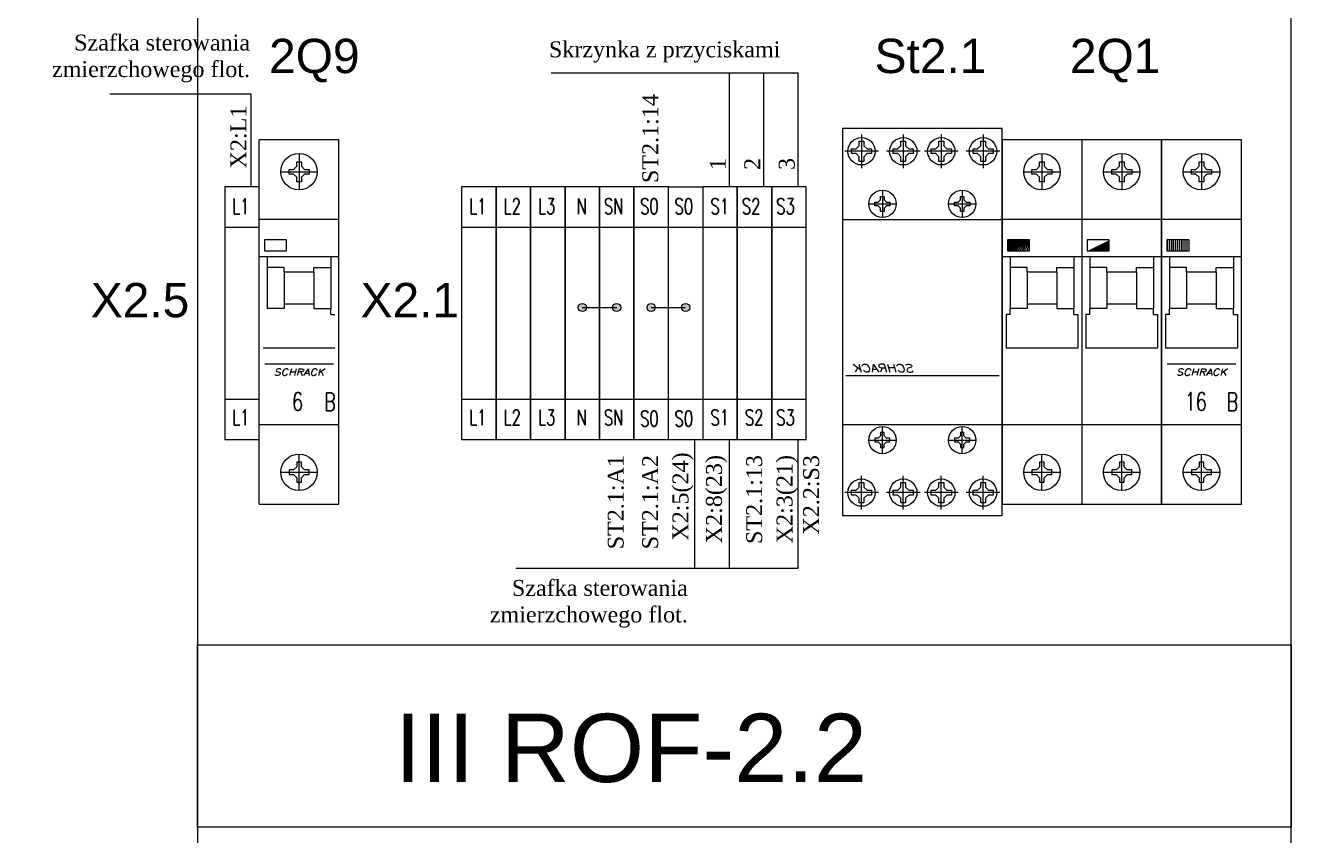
# Model space of a CAD drawing. Header units: millimetres. Extents: x 5687 to 64392, y -1898 to 18483.
# Drawn here: x 57565 to 61545, y 10643 to 13147 of the extents above; entities that cross this region are included whole.
import ezdxf
from ezdxf.enums import TextEntityAlignment as Align

# ---------------------------------------------------------------- set-up
doc = ezdxf.new("R2010")
doc.units = ezdxf.units.MM
doc.header["$LTSCALE"] = 0.3
doc.layers.get('0').update_dxf_attribs({"linetype": 'CONTINUOUS'})
doc.styles.add('Annotative', font='ARIAL.TTF')
doc.styles.add('logo', font='romand.shx', dxfattribs={"oblique": 15, "height": 1.5})
doc.styles.add('OPIS', font='simplex.shx', dxfattribs={"width": 0.7, "height": 4})
doc.styles.get("Standard").update_dxf_attribs({"font": 'romans.shx', "width": 0.7})

msp = doc.modelspace()

# ---------------------------------------------------------------- hatches: boundary and pattern name
at = {"lineweight": 9}
h = msp.add_hatch(dxfattribs=at)
h.set_pattern_fill('ANSI31', color=256, scale=3.522750000000001, angle=45, style=0)
h.set_pattern_definition([(90, (983225871.0762666, 998003251.1283987), (-11.18473125, 2.346622895998962e-15), [])])
h.paths.add_polyline_path([(58302.8217267998, 12484.68053272731), (58302.8217267998, 12451.3445563045), (58370.99555769525, 12451.3445563045), (58370.99555769525, 12484.68053272731)])
h = msp.add_hatch(dxfattribs=at)
h.set_pattern_fill('ANSI31', color=256, scale=3.522750000000001, angle=45, style=0)
h.set_pattern_definition([(90, (983226688.2271528, 998003251.1283987), (-11.18473125, 2.346622895998962e-15), [])])
h.paths.add_polyline_path([(60599.52761303712, 12484.68053272731), (60599.52761303712, 12451.3445563045), (60667.70144393304, 12451.3445563045), (60667.70144393304, 12484.68053272731)])
h = msp.add_hatch(dxfattribs=at)
h.set_pattern_fill('ANSI31', color=256, scale=3.522750000000001, angle=45, style=0)
h.set_pattern_definition([(90, (983226441.6346527, 998003251.1283987), (-11.18473125, 2.346622895998962e-15), [])])
h.paths.add_polyline_path([(60846.12011303738, 12484.68053272731), (60846.12011303738, 12451.3445563045), (60914.29394393283, 12451.3445563045), (60914.29394393283, 12484.68053272731)])
h = msp.add_hatch(dxfattribs=at)
h.set_pattern_fill('ANSI31', color=256, scale=3.522750000000001, angle=45, style=0)
h.set_pattern_definition([(90, (983226195.0421528, 998003251.1283987), (-11.18473125, 2.346622895998962e-15), [])])
h.paths.add_polyline_path([(61092.71261303764, 12484.68053272731), (61092.71261303764, 12451.3445563045), (61160.88644393286, 12451.3445563045), (61160.88644393286, 12484.68053272731)])
h = msp.add_hatch(color=256, dxfattribs=at)
h.dxf.hatch_style = 1
h.paths.add_polyline_path([(59272.56271916078, 12275.72594783415, 1), (59297.82242023185, 12275.72594783415, 1)])
h.paths.add_polyline_path([(59379.09067916041, 12275.72594783415, 1), (59404.35038023171, 12275.72594783415, 1)])
h = msp.add_hatch(color=256, dxfattribs=at)
h.dxf.hatch_style = 1
h.paths.add_polyline_path([(59485.61863916073, 12275.72594783415, 1), (59510.87834023134, 12275.72594783415, 1)])
h.paths.add_polyline_path([(59592.14659916059, 12275.72594783415, 1), (59617.40630023167, 12275.72594783415, 1)])

# ---------------------------------------------------------------- linework, layer by layer
for p, q in [((59189.31529710241, 13001.83061213561), (59952.87375885629, 13001.83061213561)), ((59739.81783885611, 12648.5609938575), (59739.81783885611, 13001.83061213561)), ((59846.34579885643, 12648.5609938575), (59846.34579885643, 13001.83061213561)), ((59952.87375885629, 12648.5609938575), (59952.87375885629, 13001.83061213561)), ((58261.53384754443, 12935.71770548393), (57824.25844968957, 12935.71770548393)), ((58261.53384754443, 12648.5609938575), (58261.53384754443, 12935.71770548393)), ((58286.23292364282, 11667.12667410859), (58286.23292364282, 12794.4066741086)), ((58532.82542364308, 12794.4066741086), (58286.23292364282, 12794.4066741086)), ((58532.82542364308, 11667.12667410859), (58532.82542364308, 12794.4066741086)), ((60141.29904848928, 12775.79011900702), (60141.29904848928, 12789.83504836302)), ((60141.29904848928, 12789.83504836302), (60148.5559132873, 12789.83504836302)), ((60148.5559132873, 12810.93215519681), (60148.5559132873, 12706.73754186518)), ((60148.5559132873, 12789.83504836302), (60155.8127782958, 12789.83504836302)), ((60155.8127782958, 12789.83504836302), (60155.8127782958, 12775.79011879706)), ((60270.28734167534, 12775.79011900702), (60270.28734167534, 12789.83504836302)), ((60270.28734167534, 12789.83504836302), (60277.54420647383, 12789.83504836302)), ((60277.54420647383, 12810.93215519681), (60277.54420647383, 12706.73754186518)), ((60277.54420647383, 12789.83504836302), (60284.80107148187, 12789.83504836302)), ((60284.80107148187, 12789.83504836302), (60284.80107148187, 12775.79011879706)), ((60387.89154848907, 12775.79011900702), (60387.89154848907, 12789.83504836302)), ((60387.89154848907, 12789.83504836302), (60395.14841328756, 12789.83504836302)), ((60395.14841328756, 12810.93215519681), (60395.14841328756, 12706.73754186518)), ((60395.14841328756, 12789.83504836302), (60402.4052782956, 12789.83504836302)), ((60402.4052782956, 12789.83504836302), (60402.4052782956, 12775.79011879706)), ((60516.87984167514, 12775.79011900702), (60516.87984167514, 12789.83504836302)), ((60516.87984167514, 12789.83504836302), (60524.13670647363, 12789.83504836302)), ((60524.13670647363, 12810.93215519681), (60524.13670647363, 12706.73754186518)), ((60524.13670647363, 12789.83504836302), (60531.39357148213, 12789.83504836302)), ((60531.39357148213, 12789.83504836302), (60531.39357148213, 12775.79011879706)), ((60829.5313098804, 12794.4066741086), (60582.93880988061, 12794.4066741086)), ((60582.93880988061, 12794.4066741086), (60582.93880988061, 11667.12667410859)), ((60829.5313098804, 12794.4066741086), (60829.5313098804, 11667.12667410859)), ((61076.12380988066, 12794.4066741086), (60829.5313098804, 12794.4066741086)), ((61076.12380988066, 12794.4066741086), (61076.12380988066, 11667.12667410859)), ((61076.12380988066, 11667.12667410859), (61076.12380988066, 12794.4066741086)), ((61322.71630988046, 12794.4066741086), (61076.12380988066, 12794.4066741086)), ((61322.71630988046, 11667.12667410859), (61322.71630988046, 12794.4066741086)), ((58409.52917364272, 12752.13367410861), (58409.52917364272, 12639.40567410861)), ((60200.65321995327, 12758.83484853099), (60096.45860662157, 12758.83484853099)), ((60117.55571345528, 12766.09171353938), (60131.60064302137, 12766.09171353938)), ((60117.55571345528, 12758.83484853099), (60117.55571345528, 12766.09171353938)), ((60117.55571345528, 12751.5779835226), (60117.55571345528, 12758.83484853099)), ((60131.60064302137, 12751.5779835226), (60117.55571345528, 12751.5779835226)), ((60141.29904848928, 12775.79011900702), (60131.60064302137, 12766.09171353938)), ((60141.29904848928, 12741.87957805497), (60131.60064302137, 12751.5779835226)), ((60141.29904848928, 12727.83464848899), (60141.29904848928, 12741.87957805497)), ((60155.81277808602, 12775.79011900702), (60165.51118355323, 12766.09171353938)), ((60155.81277808602, 12741.87957805497), (60165.51118355323, 12751.5779835226)), ((60155.8127782958, 12741.87957826495), (60155.8127782958, 12727.83464848899)), ((60165.51118355323, 12766.09171353938), (60179.55611332934, 12766.09171353938)), ((60179.55611332934, 12751.5779835226), (60165.51118355323, 12751.5779835226)), ((60179.55611332934, 12766.09171353938), (60179.55611332934, 12758.83484853099)), ((60179.55611332934, 12758.83484853099), (60179.55611332934, 12751.5779835226)), ((60329.64151313933, 12758.83484853099), (60225.4468998081, 12758.83484853099)), ((60246.54400664181, 12766.09171353938), (60260.58893620744, 12766.09171353938)), ((60246.54400664181, 12758.83484853099), (60246.54400664181, 12766.09171353938)), ((60246.54400664181, 12751.5779835226), (60246.54400664181, 12758.83484853099)), ((60260.58893620744, 12751.5779835226), (60246.54400664181, 12751.5779835226)), ((60270.28734167534, 12775.79011900702), (60260.58893620744, 12766.09171353938)), ((60270.28734167534, 12741.87957805497), (60260.58893620744, 12751.5779835226)), ((60270.28734167534, 12727.83464848899), (60270.28734167534, 12741.87957805497)), ((60284.80107127209, 12775.79011900702), (60294.49947673976, 12766.09171353938)), ((60284.80107127209, 12741.87957805497), (60294.49947673976, 12751.5779835226)), ((60284.80107148187, 12741.87957826495), (60284.80107148187, 12727.83464848899)), ((60294.49947673976, 12766.09171353938), (60308.54440651587, 12766.09171353938)), ((60308.54440651587, 12751.5779835226), (60294.49947673976, 12751.5779835226)), ((60308.54440651587, 12766.09171353938), (60308.54440651587, 12758.83484853099)), ((60308.54440651587, 12758.83484853099), (60308.54440651587, 12751.5779835226)), ((60447.24571995306, 12758.83484853099), (60343.0511066216, 12758.83484853099)), ((60364.14821345554, 12766.09171353938), (60378.19314302117, 12766.09171353938)), ((60364.14821345554, 12758.83484853099), (60364.14821345554, 12766.09171353938)), ((60364.14821345554, 12751.5779835226), (60364.14821345554, 12758.83484853099)), ((60378.19314302117, 12751.5779835226), (60364.14821345554, 12751.5779835226)), ((60387.89154848907, 12775.79011900702), (60378.19314302117, 12766.09171353938)), ((60387.89154848907, 12741.87957805497), (60378.19314302117, 12751.5779835226)), ((60387.89154848907, 12727.83464848899), (60387.89154848907, 12741.87957805497)), ((60402.40527808582, 12775.79011900702), (60412.10368355349, 12766.09171353938)), ((60402.40527808582, 12741.87957805497), (60412.10368355349, 12751.5779835226)), ((60402.4052782956, 12741.87957826495), (60402.4052782956, 12727.83464848899)), ((60412.10368355349, 12766.09171353938), (60426.1486133296, 12766.09171353938)), ((60426.1486133296, 12751.5779835226), (60412.10368355349, 12751.5779835226)), ((60426.1486133296, 12766.09171353938), (60426.1486133296, 12758.83484853099)), ((60426.1486133296, 12758.83484853099), (60426.1486133296, 12751.5779835226)), ((60576.23401313959, 12758.83484853099), (60472.03939980789, 12758.83484853099)), ((60493.1365066416, 12766.09171353938), (60507.1814362077, 12766.09171353938)), ((60493.1365066416, 12758.83484853099), (60493.1365066416, 12766.09171353938)), ((60493.1365066416, 12751.5779835226), (60493.1365066416, 12758.83484853099)), ((60507.1814362077, 12751.5779835226), (60493.1365066416, 12751.5779835226)), ((60516.87984167514, 12775.79011900702), (60507.1814362077, 12766.09171353938)), ((60516.87984167514, 12741.87957805497), (60507.1814362077, 12751.5779835226)), ((60516.87984167514, 12727.83464848899), (60516.87984167514, 12741.87957805497)), ((60531.39357127211, 12775.79011900702), (60541.09197673955, 12766.09171353938)), ((60531.39357127211, 12741.87957805497), (60541.09197673955, 12751.5779835226)), ((60531.39357148213, 12741.87957826495), (60531.39357148213, 12727.83464848899)), ((60541.09197673955, 12766.09171353938), (60555.13690651566, 12766.09171353938)), ((60555.13690651566, 12751.5779835226), (60541.09197673955, 12751.5779835226)), ((60555.13690651566, 12766.09171353938), (60555.13690651566, 12758.83484853099)), ((60555.13690651566, 12758.83484853099), (60555.13690651566, 12751.5779835226)), ((60706.23505988051, 12752.13367410861), (60706.23505988051, 12639.40567410861)), ((60952.82755988077, 12752.13367410861), (60952.82755988077, 12639.40567410861)), ((61199.42005988056, 12752.13367410861), (61199.42005988056, 12639.40567410861)), ((58378.52897360068, 12703.02653911701), (58392.57390337679, 12703.02653911701)), ((58378.52897360068, 12695.76967410859), (58378.52897360068, 12703.02653911701)), ((58402.27230884469, 12712.72494458461), (58392.57390337679, 12703.02653911701)), ((58402.27230863468, 12712.72494437466), (58402.27230863468, 12726.7698741506)), ((58402.27230863468, 12726.7698741506), (58409.52917364272, 12726.7698741506)), ((58409.52917364272, 12726.7698741506), (58416.78603844144, 12726.7698741506)), ((58416.78603844144, 12726.7698741506), (58416.78603844144, 12712.72494458461)), ((58416.78603844144, 12712.72494458461), (58426.48444390864, 12703.02653911701)), ((58426.48444390864, 12703.02653911701), (58440.52937347474, 12703.02653911701)), ((58440.52937347474, 12703.02653911701), (58440.52937347474, 12695.76967410859)), ((60148.5559132873, 12727.83464848899), (60141.29904848928, 12727.83464848899)), ((60155.8127782958, 12727.83464848899), (60148.5559132873, 12727.83464848899)), ((60277.54420647383, 12727.83464848899), (60270.28734167534, 12727.83464848899)), ((60284.80107148187, 12727.83464848899), (60277.54420647383, 12727.83464848899)), ((60395.14841328756, 12727.83464848899), (60387.89154848907, 12727.83464848899)), ((60402.4052782956, 12727.83464848899), (60395.14841328756, 12727.83464848899)), ((60524.13670647363, 12727.83464848899), (60516.87984167514, 12727.83464848899)), ((60531.39357148213, 12727.83464848899), (60524.13670647363, 12727.83464848899)), ((60675.2348598387, 12695.76967410859), (60675.2348598387, 12703.02653911701)), ((60675.2348598387, 12703.02653911701), (60689.27978961458, 12703.02653911701)), ((60698.97819508202, 12712.72494458461), (60689.27978961458, 12703.02653911701)), ((60698.978194872, 12726.7698741506), (60706.23505988051, 12726.7698741506)), ((60698.978194872, 12712.72494437466), (60698.978194872, 12726.7698741506)), ((60706.23505988051, 12726.7698741506), (60713.49192467923, 12726.7698741506)), ((60713.49192467923, 12726.7698741506), (60713.49192467923, 12712.72494458461)), ((60713.49192467923, 12712.72494458461), (60723.19033014643, 12703.02653911701)), ((60723.19033014643, 12703.02653911701), (60737.23525971253, 12703.02653911701)), ((60737.23525971253, 12703.02653911701), (60737.23525971253, 12695.76967410859)), ((60921.82735983827, 12703.02653911701), (60935.87228961437, 12703.02653911701)), ((60921.82735983827, 12695.76967410859), (60921.82735983827, 12703.02653911701)), ((60945.57069508228, 12712.72494458461), (60935.87228961437, 12703.02653911701)), ((60945.57069487227, 12712.72494437466), (60945.57069487227, 12726.7698741506)), ((60945.57069487227, 12726.7698741506), (60952.82755988077, 12726.7698741506)), ((60952.82755988077, 12726.7698741506), (60960.08442467902, 12726.7698741506)), ((60960.08442467902, 12726.7698741506), (60960.08442467902, 12712.72494458461)), ((60960.08442467902, 12712.72494458461), (60969.78283014669, 12703.02653911701)), ((60969.78283014669, 12703.02653911701), (60983.82775971279, 12703.02653911701)), ((60983.82775971279, 12703.02653911701), (60983.82775971279, 12695.76967410859)), ((61168.41985983853, 12703.02653911701), (61182.46478961463, 12703.02653911701)), ((61168.41985983853, 12695.76967410859), (61168.41985983853, 12703.02653911701)), ((61192.16319508184, 12712.72494458461), (61182.46478961463, 12703.02653911701)), ((61192.16319487206, 12712.72494437466), (61192.16319487206, 12726.7698741506)), ((61192.16319487206, 12726.7698741506), (61199.42005988056, 12726.7698741506)), ((61199.42005988056, 12726.7698741506), (61206.67692467905, 12726.7698741506)), ((61206.67692467905, 12726.7698741506), (61206.67692467905, 12712.72494458461)), ((61206.67692467905, 12712.72494458461), (61216.37533014649, 12703.02653911701)), ((61216.37533014649, 12703.02653911701), (61230.42025971258, 12703.02653911701)), ((61230.42025971258, 12703.02653911701), (61230.42025971258, 12695.76967410859)), ((58353.16517364289, 12695.76967410859), (58465.89317364278, 12695.76967410859)), ((58378.52897360068, 12688.5128091002), (58378.52897360068, 12695.76967410859)), ((58392.57390337679, 12688.5128091002), (58378.52897360068, 12688.5128091002)), ((58402.27230884469, 12678.81440363257), (58392.57390337679, 12688.5128091002)), ((58402.27230863468, 12664.76947427657), (58402.27230863468, 12678.81440384255)), ((58409.52917364272, 12664.76947427657), (58402.27230863468, 12664.76947427657)), ((58416.78603844144, 12664.76947427657), (58409.52917364272, 12664.76947427657)), ((58416.78603844144, 12678.81440363257), (58426.48444390864, 12688.5128091002)), ((58416.78603844144, 12678.81440363257), (58416.78603844144, 12664.76947427657)), ((58440.52937347474, 12688.5128091002), (58426.48444390864, 12688.5128091002)), ((58440.52937347474, 12695.76967410859), (58440.52937347474, 12688.5128091002)), ((60649.87105988068, 12695.76967410859), (60762.59905988057, 12695.76967410859)), ((60675.2348598387, 12688.5128091002), (60675.2348598387, 12695.76967410859)), ((60689.27978961458, 12688.5128091002), (60675.2348598387, 12688.5128091002)), ((60698.97819508202, 12678.81440363257), (60689.27978961458, 12688.5128091002)), ((60698.978194872, 12664.76947427657), (60698.978194872, 12678.81440384255)), ((60706.23505988051, 12664.76947427657), (60698.978194872, 12664.76947427657)), ((60713.49192467923, 12664.76947427657), (60706.23505988051, 12664.76947427657)), ((60713.49192467923, 12678.81440363257), (60723.19033014643, 12688.5128091002)), ((60713.49192467923, 12678.81440363257), (60713.49192467923, 12664.76947427657)), ((60737.23525971253, 12688.5128091002), (60723.19033014643, 12688.5128091002)), ((60737.23525971253, 12695.76967410859), (60737.23525971253, 12688.5128091002)), ((60896.46355988047, 12695.76967410859), (61009.19155988059, 12695.76967410859)), ((60921.82735983827, 12688.5128091002), (60921.82735983827, 12695.76967410859)), ((60935.87228961437, 12688.5128091002), (60921.82735983827, 12688.5128091002)), ((60945.57069508228, 12678.81440363257), (60935.87228961437, 12688.5128091002)), ((60945.57069487227, 12664.76947427657), (60945.57069487227, 12678.81440384255)), ((60952.82755988077, 12664.76947427657), (60945.57069487227, 12664.76947427657)), ((60960.08442467902, 12664.76947427657), (60952.82755988077, 12664.76947427657)), ((60960.08442467902, 12678.81440363257), (60969.78283014669, 12688.5128091002)), ((60960.08442467902, 12678.81440363257), (60960.08442467902, 12664.76947427657)), ((60983.82775971279, 12688.5128091002), (60969.78283014669, 12688.5128091002)), ((60983.82775971279, 12695.76967410859), (60983.82775971279, 12688.5128091002)), ((61143.0560598805, 12695.76967410859), (61255.78405988039, 12695.76967410859)), ((61168.41985983853, 12688.5128091002), (61168.41985983853, 12695.76967410859)), ((61182.46478961463, 12688.5128091002), (61168.41985983853, 12688.5128091002)), ((61192.16319508184, 12678.81440363257), (61182.46478961463, 12688.5128091002)), ((61192.16319487206, 12664.76947427657), (61192.16319487206, 12678.81440384255)), ((61199.42005988056, 12664.76947427657), (61192.16319487206, 12664.76947427657)), ((61206.67692467905, 12664.76947427657), (61199.42005988056, 12664.76947427657)), ((61206.67692467905, 12678.81440363257), (61216.37533014649, 12688.5128091002)), ((61206.67692467905, 12678.81440363257), (61206.67692467905, 12664.76947427657)), ((61230.42025971258, 12688.5128091002), (61216.37533014649, 12688.5128091002)), ((61230.42025971258, 12695.76967410859), (61230.42025971258, 12688.5128091002)), ((59551.46099495454, 12648.5609938575), (59657.98895495487, 12648.5609938575)), ((60207.60574924512, 12608.84291836377), (60207.60574924512, 12619.37983209534)), ((60207.60574924512, 12619.37983209534), (60213.05005988068, 12619.37983209534)), ((60213.05005988068, 12638.40849057369), (60213.05005988068, 12553.83667497411)), ((60213.05005988068, 12619.37983209534), (60218.49437035862, 12619.37983209534)), ((60218.49437035862, 12619.37983209534), (60218.49437035862, 12608.84291852146)), ((60454.19824924492, 12608.84291836377), (60454.19824924492, 12619.37983209534)), ((60454.19824924492, 12619.37983209534), (60459.64255988048, 12619.37983209534)), ((60459.64255988048, 12638.40849057369), (60459.64255988048, 12553.83667497411)), ((60459.64255988048, 12619.37983209534), (60465.08687035865, 12619.37983209534)), ((60465.08687035865, 12619.37983209534), (60465.08687035865, 12608.84291852146)), ((60170.76415208084, 12596.12258277389), (60255.33596768053, 12596.12258277389)), ((60189.79281055913, 12596.12258277389), (60189.79281055913, 12601.56689340918)), ((60189.79281055913, 12601.56689340918), (60200.32972429073, 12601.56689340918)), ((60189.79281055913, 12590.6782721386), (60189.79281055913, 12596.12258277389)), ((60200.32972429073, 12590.6782721386), (60189.79281055913, 12590.6782721386)), ((60207.60574940275, 12608.84291852146), (60200.32972429073, 12601.56689340918)), ((60207.60574940275, 12583.40224702635), (60200.32972429073, 12590.6782721386)), ((60207.60574924512, 12572.86533360974), (60207.60574924512, 12583.40224718402)), ((60218.49437035862, 12608.84291852146), (60225.7703954704, 12601.56689340918)), ((60218.49437035862, 12583.40224702635), (60225.7703954704, 12590.6782721386)), ((60218.49437035862, 12583.40224702635), (60218.49437035862, 12572.86533360974)), ((60225.7703954704, 12601.56689340918), (60236.30730904461, 12601.56689340918)), ((60236.30730904461, 12590.6782721386), (60225.7703954704, 12590.6782721386)), ((60236.30730904461, 12601.56689340918), (60236.30730904461, 12596.12258277389)), ((60236.30730904461, 12596.12258277389), (60236.30730904461, 12590.6782721386)), ((60417.3566520804, 12596.12258277389), (60501.92846768032, 12596.12258277389)), ((60436.38531055892, 12596.12258277389), (60436.38531055892, 12601.56689340918)), ((60436.38531055892, 12601.56689340918), (60446.92222429052, 12601.56689340918)), ((60436.38531055892, 12590.6782721386), (60436.38531055892, 12596.12258277389)), ((60446.92222429052, 12590.6782721386), (60436.38531055892, 12590.6782721386)), ((60454.19824940254, 12608.84291852146), (60446.92222429052, 12601.56689340918)), ((60454.19824940254, 12583.40224702635), (60446.92222429052, 12590.6782721386)), ((60454.19824924492, 12572.86533360974), (60454.19824924492, 12583.40224718402)), ((60465.08687035865, 12608.84291852146), (60472.36289547067, 12601.56689340918)), ((60465.08687035865, 12583.40224702635), (60472.36289547067, 12590.6782721386)), ((60465.08687035865, 12583.40224702635), (60465.08687035865, 12572.86533360974)), ((60472.36289547067, 12601.56689340918), (60482.89980904464, 12601.56689340918)), ((60482.89980904464, 12590.6782721386), (60472.36289547067, 12590.6782721386)), ((60482.89980904464, 12601.56689340918), (60482.89980904464, 12596.12258277389)), ((60482.89980904464, 12596.12258277389), (60482.89980904464, 12590.6782721386)), ((58532.82542364308, 12548.07180923464), (58286.23292364282, 12548.07180923464)), ((60089.75380988079, 12547.81417410881), (60336.34630988058, 12547.81417410881)), ((60213.05005988068, 12572.86533360974), (60207.60574924512, 12572.86533360974)), ((60218.49437035862, 12572.86533360974), (60213.05005988068, 12572.86533360974)), ((60336.34630988058, 12547.81417410881), (60582.93880988061, 12547.81417410881)), ((60459.64255988048, 12572.86533360974), (60454.19824924492, 12572.86533360974)), ((60465.08687035865, 12572.86533360974), (60459.64255988048, 12572.86533360974)), ((60829.5313098804, 12548.07180923464), (60582.93880988061, 12548.07180923464)), ((61076.12380988066, 12548.07180923464), (60829.5313098804, 12548.07180923464)), ((61322.71630988046, 12548.07180923464), (61076.12380988066, 12548.07180923464)), ((58179.70496364296, 12524.27837385748), (58286.23292364282, 12524.27837385748)), ((58912.29323495468, 12524.27837385748), (59018.82119495454, 12524.27837385748)), ((59018.82119495454, 12524.27837385748), (59125.34915495463, 12524.27837385748)), ((59125.34915495463, 12524.27837385748), (59231.87711495449, 12524.27837385748)), ((59231.87711495449, 12524.27837385748), (59338.40507495482, 12524.27837385748)), ((59338.40507495482, 12524.27837385748), (59444.93303495468, 12524.27837385748)), ((59444.93303495468, 12524.27837385748), (59551.46099495454, 12524.27837385748)), ((59551.46099495454, 12524.27837385748), (59657.98895495487, 12524.27837385748)), ((59657.98895495487, 12524.27837385748), (59764.51691495473, 12524.27837385748)), ((59764.51691495473, 12524.27837385748), (59871.04487495459, 12524.27837385748)), ((59871.04487495459, 12524.27837385748), (59977.57283495468, 12524.27837385748)), ((58532.8254234326, 12432.26797406661), (58286.23292364282, 12432.26797406661)), ((58310.89217364285, 12432.26797406661), (58310.89217364285, 12272.19323245468)), ((58508.16617364259, 12432.26797406661), (58508.16617364259, 12272.19323245468)), ((60829.53130967062, 12432.26797406661), (60582.93880988061, 12432.26797406661)), ((60607.59805988063, 12432.26797406661), (60607.59805988063, 12272.19323245468)), ((60804.87205988038, 12432.26797406661), (60804.87205988038, 12272.19323245468)), ((61076.12380967065, 12432.26797406661), (60829.5313098804, 12432.26797406661)), ((60854.19055988043, 12432.26797406661), (60854.19055988043, 12272.19323245468)), ((61051.46455988064, 12432.26797406661), (61051.46455988064, 12272.19323245468)), ((61322.71630967045, 12432.26797406661), (61076.12380988066, 12432.26797406661)), ((61100.78305988069, 12432.26797406661), (61100.78305988069, 12272.19323245468)), ((61298.05705988043, 12432.26797406661), (61298.05705988043, 12272.19323245468)), ((58363.7334236429, 12399.01223245467), (58310.89217364285, 12399.01223245467)), ((58363.7334236429, 12384.92123245469), (58363.7334236429, 12399.01223245467)), ((58363.7334236429, 12384.92123245469), (58363.7334236429, 12286.28423245467)), ((58455.32492364277, 12384.92123245469), (58363.7334236429, 12384.92123245469)), ((58455.32492364277, 12384.92123245469), (58455.32492364277, 12399.01223245467)), ((58455.32492364277, 12399.01223245467), (58508.16617364259, 12399.01223245467)), ((58455.32492364277, 12384.92123245469), (58455.32492364277, 12286.28423245467)), ((60660.43930988069, 12399.01223245467), (60607.59805988063, 12399.01223245467)), ((60660.43930988069, 12384.92123245469), (60660.43930988069, 12399.01223245467)), ((60752.03080988055, 12384.92123245469), (60660.43930988069, 12384.92123245469)), ((60660.43930988069, 12384.92123245469), (60660.43930988069, 12286.28423245467)), ((60752.03080988055, 12399.01223245467), (60804.87205988038, 12399.01223245467)), ((60752.03080988055, 12384.92123245469), (60752.03080988055, 12399.01223245467)), ((60752.03080988055, 12384.92123245469), (60752.03080988055, 12286.28423245467)), ((60907.03180988049, 12399.01223245467), (60854.19055988043, 12399.01223245467)), ((60907.03180988049, 12384.92123245469), (60907.03180988049, 12399.01223245467)), ((60907.03180988049, 12384.92123245469), (60907.03180988049, 12286.28423245467)), ((60998.62330988082, 12384.92123245469), (60907.03180988049, 12384.92123245469)), ((60998.62330988082, 12384.92123245469), (60998.62330988082, 12399.01223245467)), ((60998.62330988082, 12399.01223245467), (61051.46455988064, 12399.01223245467)), ((60998.62330988082, 12384.92123245469), (60998.62330988082, 12286.28423245467)), ((61153.62430988051, 12399.01223245467), (61100.78305988069, 12399.01223245467)), ((61153.62430988051, 12384.92123245469), (61153.62430988051, 12399.01223245467)), ((61153.62430988051, 12384.92123245469), (61153.62430988051, 12286.28423245467)), ((61245.21580988038, 12384.92123245469), (61153.62430988051, 12384.92123245469)), ((61245.21580988038, 12384.92123245469), (61245.21580988038, 12399.01223245467)), ((61245.21580988038, 12399.01223245467), (61298.05705988043, 12399.01223245467)), ((61245.21580988038, 12384.92123245469), (61245.21580988038, 12286.28423245467)), ((58363.7334236429, 12272.19323245468), (58310.89217364285, 12272.19323245468)), ((58363.7334236429, 12286.28423245467), (58363.7334236429, 12272.19323245468)), ((58455.32492364277, 12286.28423245467), (58363.7334236429, 12286.28423245467)), ((58455.32492364277, 12286.28423245467), (58455.32492364277, 12272.19323245468)), ((58455.32492364277, 12272.19323245468), (58508.16617364259, 12272.19323245468)), ((58508.16617364259, 12253.43058142604), (58508.16617364259, 12272.19323245468)), ((59285.19256969597, 12275.72594783415), (59391.72052969629, 12275.72594783415)), ((59498.24848969615, 12275.72594783415), (59604.77644969602, 12275.72594783415)), ((60607.59805988063, 12253.43058142604), (60607.59805988063, 12272.19323245468)), ((60660.43930988069, 12272.19323245468), (60607.59805988063, 12272.19323245468)), ((60752.03080988055, 12286.28423245467), (60660.43930988069, 12286.28423245467)), ((60660.43930988069, 12286.28423245467), (60660.43930988069, 12272.19323245468)), ((60752.03080988055, 12286.28423245467), (60752.03080988055, 12272.19323245468)), ((60752.03080988055, 12272.19323245468), (60804.87205988038, 12272.19323245468)), ((60804.87205988038, 12253.43058142604), (60804.87205988038, 12272.19323245468)), ((60907.03180988049, 12272.19323245468), (60854.19055988043, 12272.19323245468)), ((60854.19055988043, 12253.43058142604), (60854.19055988043, 12272.19323245468)), ((60907.03180988049, 12286.28423245467), (60907.03180988049, 12272.19323245468)), ((60998.62330988082, 12286.28423245467), (60907.03180988049, 12286.28423245467)), ((60998.62330988082, 12286.28423245467), (60998.62330988082, 12272.19323245468)), ((60998.62330988082, 12272.19323245468), (61051.46455988064, 12272.19323245468)), ((61051.46455988064, 12253.43058142604), (61051.46455988064, 12272.19323245468)), ((61153.62430988051, 12272.19323245468), (61100.78305988069, 12272.19323245468)), ((61100.78305988069, 12253.43058142604), (61100.78305988069, 12272.19323245468)), ((61153.62430988051, 12286.28423245467), (61153.62430988051, 12272.19323245468)), ((61245.21580988038, 12286.28423245467), (61153.62430988051, 12286.28423245467)), ((61245.21580988038, 12286.28423245467), (61245.21580988038, 12272.19323245468)), ((61245.21580988038, 12272.19323245468), (61298.05705988043, 12272.19323245468)), ((61298.05705988043, 12253.43058142604), (61298.05705988043, 12272.19323245468)), ((58508.16617364259, 12253.43058142604), (58520.49579864283, 12253.43058142604)), ((60595.26843488039, 12253.43058142604), (60595.26843488039, 12149.8564372694)), ((60607.59805988063, 12253.43058142604), (60595.26843488039, 12253.43058142604)), ((60804.87205988038, 12253.43058142604), (60817.20168488062, 12253.43058142604)), ((60817.20168488062, 12253.43058142604), (60817.20168488062, 12149.8564372694)), ((60841.86093488065, 12253.43058142604), (60841.86093488065, 12149.8564372694)), ((60854.19055988043, 12253.43058142604), (60841.86093488065, 12253.43058142604)), ((61051.46455988064, 12253.43058142604), (61063.79418488042, 12253.43058142604)), ((61063.79418488042, 12253.43058142604), (61063.79418488042, 12149.8564372694)), ((61088.45343488044, 12253.43058142604), (61088.45343488044, 12149.8564372694)), ((61100.78305988069, 12253.43058142604), (61088.45343488044, 12253.43058142604)), ((61298.05705988043, 12253.43058142604), (61310.38668488068, 12253.43058142604)), ((61310.38668488068, 12253.43058142604), (61310.38668488068, 12149.8564372694)), ((58520.49579864283, 12149.8564372694), (58298.5625486426, 12149.85643705944)), ((60817.20168488062, 12149.8564372694), (60595.26843488039, 12149.85643705944)), ((61063.79418488042, 12149.8564372694), (60841.86093488065, 12149.85643705944)), ((61310.38668488068, 12149.8564372694), (61088.45343488044, 12149.85643705944)), ((58515.99187807654, 12099.97449791051), (58303.41685118302, 12099.97449770053)), ((60346.62530047804, 12063.75655365578), (60100.03280047778, 12063.75655365578)), ((60573.6989924997, 12063.75655365578), (60346.62530047804, 12063.75655365578)), ((61305.88276431439, 12099.97449791051), (61093.30773742063, 12099.97449770053)), ((58179.70496364296, 11991.63857385749), (58286.23292364282, 11991.63857385749)), ((58912.29323495468, 11991.63857385749), (59018.82119495454, 11991.63857385749)), ((59018.82119495454, 11991.63857385749), (59125.34915495463, 11991.63857385749)), ((59125.34915495463, 11991.63857385749), (59231.87711495449, 11991.63857385749)), ((59231.87711495449, 11991.63857385749), (59338.40507495482, 11991.63857385749)), ((59338.40507495482, 11991.63857385749), (59444.93303495468, 11991.63857385749)), ((59444.93303495468, 11991.63857385749), (59551.46099495454, 11991.63857385749)), ((59551.46099495454, 11991.63857385749), (59657.98895495487, 11991.63857385749)), ((59657.98895495487, 11991.63857385749), (59764.51691495473, 11991.63857385749)), ((59764.51691495473, 11991.63857385749), (59871.04487495459, 11991.63857385749)), ((59871.04487495459, 11991.63857385749), (59977.57283495468, 11991.63857385749)), ((58286.23292364282, 11913.7191741086), (58532.82542364308, 11913.7191741086)), ((60089.75380988079, 11913.71917410881), (60336.34630988058, 11913.71917410881)), ((60213.05005988068, 11823.12485764351), (60213.05005988068, 11907.69667324309)), ((60336.34630988058, 11913.71917410881), (60582.93880988061, 11913.71917410881)), ((60459.64255988048, 11823.12485764351), (60459.64255988048, 11907.69667324309)), ((60582.93880988061, 11913.7191741086), (60829.5313098804, 11913.7191741086)), ((60829.5313098804, 11913.7191741086), (61076.12380988066, 11913.7191741086)), ((61076.12380988066, 11913.7191741086), (61322.71630988046, 11913.7191741086)), ((59551.46099495454, 11867.3559538575), (59657.98895495487, 11867.3559538575)), ((59633.28987885625, 11468.80031060937), (59633.28987885625, 11867.3559538575)), ((59739.81783885611, 11468.80031060937), (59739.81783885611, 11867.3559538575)), ((59952.87375885629, 11468.80031060937), (59952.87375885629, 11867.3559538575)), ((60170.76415208084, 11865.4107654433), (60255.33596768053, 11865.4107654433)), ((60200.32972429073, 11870.85507607859), (60189.79281055913, 11870.85507607859)), ((60189.79281055913, 11870.85507607859), (60189.79281055913, 11865.4107654433)), ((60189.79281055913, 11865.4107654433), (60189.79281055913, 11859.96645480801)), ((60207.60574940275, 11878.13110119084), (60200.32972429073, 11870.85507607859)), ((60213.05005988068, 11888.66801460745), (60207.60574924512, 11888.66801460745)), ((60207.60574924512, 11888.66801460745), (60207.60574924512, 11878.13110103317)), ((60218.49437035862, 11888.66801460745), (60213.05005988068, 11888.66801460745)), ((60218.49437035862, 11878.13110119084), (60218.49437035862, 11888.66801460745)), ((60218.49437035862, 11878.13110119084), (60225.7703954704, 11870.85507607859)), ((60236.30730904461, 11870.85507607859), (60225.7703954704, 11870.85507607859)), ((60236.30730904461, 11865.4107654433), (60236.30730904461, 11870.85507607859)), ((60236.30730904461, 11859.96645480801), (60236.30730904461, 11865.4107654433)), ((60417.3566520804, 11865.4107654433), (60501.92846768032, 11865.4107654433)), ((60446.92222429052, 11870.85507607859), (60436.38531055892, 11870.85507607859)), ((60436.38531055892, 11870.85507607859), (60436.38531055892, 11865.4107654433)), ((60436.38531055892, 11865.4107654433), (60436.38531055892, 11859.96645480801)), ((60454.19824940254, 11878.13110119084), (60446.92222429052, 11870.85507607859)), ((60459.64255988048, 11888.66801460745), (60454.19824924492, 11888.66801460745)), ((60454.19824924492, 11888.66801460745), (60454.19824924492, 11878.13110103317)), ((60465.08687035865, 11888.66801460745), (60459.64255988048, 11888.66801460745)), ((60465.08687035865, 11878.13110119084), (60465.08687035865, 11888.66801460745)), ((60465.08687035865, 11878.13110119084), (60472.36289547067, 11870.85507607859)), ((60482.89980904464, 11870.85507607859), (60472.36289547067, 11870.85507607859)), ((60482.89980904464, 11865.4107654433), (60482.89980904464, 11870.85507607859)), ((60482.89980904464, 11859.96645480801), (60482.89980904464, 11865.4107654433)), ((58409.52917364272, 11709.39967410859), (58409.52917364272, 11822.12767410861)), ((60189.79281055913, 11859.96645480801), (60200.32972429073, 11859.96645480801)), ((60207.60574940275, 11852.69042969575), (60200.32972429073, 11859.96645480801)), ((60207.60574924512, 11852.69042985342), (60207.60574924512, 11842.15351612188)), ((60207.60574924512, 11842.15351612188), (60213.05005988068, 11842.15351612188)), ((60213.05005988068, 11842.15351612188), (60218.49437035862, 11842.15351612188)), ((60218.49437035862, 11852.69042969575), (60225.7703954704, 11859.96645480801)), ((60218.49437035862, 11842.15351612188), (60218.49437035862, 11852.69042969575)), ((60225.7703954704, 11859.96645480801), (60236.30730904461, 11859.96645480801)), ((60436.38531055892, 11859.96645480801), (60446.92222429052, 11859.96645480801)), ((60454.19824940254, 11852.69042969575), (60446.92222429052, 11859.96645480801)), ((60454.19824924492, 11852.69042985342), (60454.19824924492, 11842.15351612188)), ((60454.19824924492, 11842.15351612188), (60459.64255988048, 11842.15351612188)), ((60459.64255988048, 11842.15351612188), (60465.08687035865, 11842.15351612188)), ((60465.08687035865, 11852.69042969575), (60472.36289547067, 11859.96645480801)), ((60465.08687035865, 11842.15351612188), (60465.08687035865, 11852.69042969575)), ((60472.36289547067, 11859.96645480801), (60482.89980904464, 11859.96645480801)), ((60706.23505988051, 11709.39967410859), (60706.23505988051, 11822.12767410861)), ((60952.82755988077, 11709.39967410859), (60952.82755988077, 11822.12767410861)), ((61199.42005988056, 11709.39967410859), (61199.42005988056, 11822.12767410861)), ((58402.27230884469, 11782.71894458462), (58392.57390337679, 11773.02053911699)), ((58409.52917364272, 11796.76387394062), (58402.27230863468, 11796.76387394062)), ((58402.27230863468, 11796.76387394062), (58402.27230863468, 11782.71894437465)), ((58416.78603844144, 11796.76387394062), (58409.52917364272, 11796.76387394062)), ((58416.78603844144, 11782.71894458462), (58416.78603844144, 11796.76387394062)), ((58416.78603844144, 11782.71894458462), (58426.48444390864, 11773.02053911699)), ((60698.97819508202, 11782.71894458462), (60689.27978961458, 11773.02053911699)), ((60698.978194872, 11796.76387394062), (60698.978194872, 11782.71894437465)), ((60706.23505988051, 11796.76387394062), (60698.978194872, 11796.76387394062)), ((60713.49192467923, 11796.76387394062), (60706.23505988051, 11796.76387394062)), ((60713.49192467923, 11782.71894458462), (60713.49192467923, 11796.76387394062)), ((60713.49192467923, 11782.71894458462), (60723.19033014643, 11773.02053911699)), ((60945.57069508228, 11782.71894458462), (60935.87228961437, 11773.02053911699)), ((60952.82755988077, 11796.76387394062), (60945.57069487227, 11796.76387394062)), ((60945.57069487227, 11796.76387394062), (60945.57069487227, 11782.71894437465)), ((60960.08442467902, 11796.76387394062), (60952.82755988077, 11796.76387394062)), ((60960.08442467902, 11782.71894458462), (60960.08442467902, 11796.76387394062)), ((60960.08442467902, 11782.71894458462), (60969.78283014669, 11773.02053911699)), ((61192.16319508184, 11782.71894458462), (61182.46478961463, 11773.02053911699)), ((61199.42005988056, 11796.76387394062), (61192.16319487206, 11796.76387394062)), ((61192.16319487206, 11796.76387394062), (61192.16319487206, 11782.71894437465)), ((61206.67692467905, 11796.76387394062), (61199.42005988056, 11796.76387394062)), ((61206.67692467905, 11782.71894458462), (61206.67692467905, 11796.76387394062)), ((61206.67692467905, 11782.71894458462), (61216.37533014649, 11773.02053911699)), ((58353.16517364289, 11765.7636741086), (58465.89317364278, 11765.7636741086)), ((58378.52897360068, 11773.02053911699), (58378.52897360068, 11765.7636741086)), ((58392.57390337679, 11773.02053911699), (58378.52897360068, 11773.02053911699)), ((58378.52897360068, 11765.7636741086), (58378.52897360068, 11758.50680910021)), ((58378.52897360068, 11758.50680910021), (58392.57390337679, 11758.50680910021)), ((58402.27230884469, 11748.80840363258), (58392.57390337679, 11758.50680910021)), ((58402.27230863468, 11748.80840384253), (58402.27230863468, 11734.7634740666)), ((58416.78603844144, 11748.80840363258), (58426.48444390864, 11758.50680910021)), ((58416.78603844144, 11734.7634740666), (58416.78603844144, 11748.80840363258)), ((58440.52937347474, 11773.02053911699), (58426.48444390864, 11773.02053911699)), ((58426.48444390864, 11758.50680910021), (58440.52937347474, 11758.50680910021)), ((58440.52937347474, 11765.7636741086), (58440.52937347474, 11773.02053911699)), ((58440.52937347474, 11758.50680910021), (58440.52937347474, 11765.7636741086)), ((60148.5559132873, 11650.60119302039), (60148.5559132873, 11754.79580635202)), ((60277.54420647383, 11650.60119302039), (60277.54420647383, 11754.79580635202)), ((60395.14841328756, 11650.60119302039), (60395.14841328756, 11754.79580635202)), ((60524.13670647363, 11650.60119302039), (60524.13670647363, 11754.79580635202)), ((60649.87105988068, 11765.7636741086), (60762.59905988057, 11765.7636741086)), ((60689.27978961458, 11773.02053911699), (60675.2348598387, 11773.02053911699)), ((60675.2348598387, 11773.02053911699), (60675.2348598387, 11765.7636741086)), ((60675.2348598387, 11765.7636741086), (60675.2348598387, 11758.50680910021)), ((60675.2348598387, 11758.50680910021), (60689.27978961458, 11758.50680910021)), ((60698.97819508202, 11748.80840363258), (60689.27978961458, 11758.50680910021)), ((60698.978194872, 11748.80840384253), (60698.978194872, 11734.7634740666)), ((60713.49192467923, 11748.80840363258), (60723.19033014643, 11758.50680910021)), ((60713.49192467923, 11734.7634740666), (60713.49192467923, 11748.80840363258)), ((60737.23525971253, 11773.02053911699), (60723.19033014643, 11773.02053911699)), ((60723.19033014643, 11758.50680910021), (60737.23525971253, 11758.50680910021)), ((60737.23525971253, 11765.7636741086), (60737.23525971253, 11773.02053911699)), ((60737.23525971253, 11758.50680910021), (60737.23525971253, 11765.7636741086)), ((60896.46355988047, 11765.7636741086), (61009.19155988059, 11765.7636741086)), ((60921.82735983827, 11773.02053911699), (60921.82735983827, 11765.7636741086)), ((60935.87228961437, 11773.02053911699), (60921.82735983827, 11773.02053911699)), ((60921.82735983827, 11765.7636741086), (60921.82735983827, 11758.50680910021)), ((60921.82735983827, 11758.50680910021), (60935.87228961437, 11758.50680910021)), ((60945.57069508228, 11748.80840363258), (60935.87228961437, 11758.50680910021)), ((60945.57069487227, 11748.80840384253), (60945.57069487227, 11734.7634740666)), ((60960.08442467902, 11748.80840363258), (60969.78283014669, 11758.50680910021)), ((60960.08442467902, 11734.7634740666), (60960.08442467902, 11748.80840363258)), ((60983.82775971279, 11773.02053911699), (60969.78283014669, 11773.02053911699)), ((60969.78283014669, 11758.50680910021), (60983.82775971279, 11758.50680910021)), ((60983.82775971279, 11765.7636741086), (60983.82775971279, 11773.02053911699)), ((60983.82775971279, 11758.50680910021), (60983.82775971279, 11765.7636741086)), ((61143.0560598805, 11765.7636741086), (61255.78405988039, 11765.7636741086)), ((61168.41985983853, 11773.02053911699), (61168.41985983853, 11765.7636741086)), ((61182.46478961463, 11773.02053911699), (61168.41985983853, 11773.02053911699)), ((61168.41985983853, 11765.7636741086), (61168.41985983853, 11758.50680910021)), ((61168.41985983853, 11758.50680910021), (61182.46478961463, 11758.50680910021)), ((61192.16319508184, 11748.80840363258), (61182.46478961463, 11758.50680910021)), ((61192.16319487206, 11748.80840384253), (61192.16319487206, 11734.7634740666)), ((61206.67692467905, 11748.80840363258), (61216.37533014649, 11758.50680910021)), ((61206.67692467905, 11734.7634740666), (61206.67692467905, 11748.80840363258)), ((61230.42025971258, 11773.02053911699), (61216.37533014649, 11773.02053911699)), ((61216.37533014649, 11758.50680910021), (61230.42025971258, 11758.50680910021)), ((61230.42025971258, 11765.7636741086), (61230.42025971258, 11773.02053911699)), ((61230.42025971258, 11758.50680910021), (61230.42025971258, 11765.7636741086)), ((58402.27230863468, 11734.7634740666), (58409.52917364272, 11734.7634740666)), ((58409.52917364272, 11734.7634740666), (58416.78603844144, 11734.7634740666)), ((60200.65321995327, 11702.6984996862), (60096.45860662157, 11702.6984996862)), ((60117.55571345528, 11709.95536469459), (60131.60064302137, 11709.95536469459)), ((60117.55571345528, 11702.6984996862), (60117.55571345528, 11709.95536469459)), ((60117.55571345528, 11695.44163467781), (60117.55571345528, 11702.6984996862)), ((60141.29904848928, 11719.65377016223), (60131.60064302137, 11709.95536469459)), ((60141.29904848928, 11719.65377016223), (60141.29904848928, 11733.69869951822)), ((60141.29904848928, 11733.69869951822), (60148.5559132873, 11733.69869951822)), ((60148.5559132873, 11733.69869951822), (60155.8127782958, 11733.69869951822)), ((60155.8127782958, 11733.69869951822), (60155.8127782958, 11719.65376995227)), ((60155.81277808602, 11719.65377016223), (60165.51118355323, 11709.95536469459)), ((60165.51118355323, 11709.95536469459), (60179.55611332934, 11709.95536469459)), ((60179.55611332934, 11709.95536469459), (60179.55611332934, 11702.6984996862)), ((60179.55611332934, 11702.6984996862), (60179.55611332934, 11695.44163467781)), ((60329.64151313933, 11702.6984996862), (60225.4468998081, 11702.6984996862)), ((60246.54400664181, 11709.95536469459), (60260.58893620744, 11709.95536469459)), ((60246.54400664181, 11702.6984996862), (60246.54400664181, 11709.95536469459)), ((60246.54400664181, 11695.44163467781), (60246.54400664181, 11702.6984996862)), ((60270.28734167534, 11719.65377016223), (60260.58893620744, 11709.95536469459)), ((60270.28734167534, 11719.65377016223), (60270.28734167534, 11733.69869951822)), ((60270.28734167534, 11733.69869951822), (60277.54420647383, 11733.69869951822)), ((60277.54420647383, 11733.69869951822), (60284.80107148187, 11733.69869951822)), ((60284.80107148187, 11733.69869951822), (60284.80107148187, 11719.65376995227)), ((60284.80107127209, 11719.65377016223), (60294.49947673976, 11709.95536469459)), ((60294.49947673976, 11709.95536469459), (60308.54440651587, 11709.95536469459)), ((60308.54440651587, 11709.95536469459), (60308.54440651587, 11702.6984996862)), ((60308.54440651587, 11702.6984996862), (60308.54440651587, 11695.44163467781)), ((60447.24571995306, 11702.6984996862), (60343.0511066216, 11702.6984996862)), ((60364.14821345554, 11709.95536469459), (60378.19314302117, 11709.95536469459)), ((60364.14821345554, 11702.6984996862), (60364.14821345554, 11709.95536469459)), ((60364.14821345554, 11695.44163467781), (60364.14821345554, 11702.6984996862)), ((60387.89154848907, 11719.65377016223), (60378.19314302117, 11709.95536469459)), ((60387.89154848907, 11719.65377016223), (60387.89154848907, 11733.69869951822)), ((60387.89154848907, 11733.69869951822), (60395.14841328756, 11733.69869951822)), ((60395.14841328756, 11733.69869951822), (60402.4052782956, 11733.69869951822)), ((60402.4052782956, 11733.69869951822), (60402.4052782956, 11719.65376995227)), ((60402.40527808582, 11719.65377016223), (60412.10368355349, 11709.95536469459)), ((60412.10368355349, 11709.95536469459), (60426.1486133296, 11709.95536469459)), ((60426.1486133296, 11709.95536469459), (60426.1486133296, 11702.6984996862)), ((60426.1486133296, 11702.6984996862), (60426.1486133296, 11695.44163467781)), ((60576.23401313959, 11702.6984996862), (60472.03939980789, 11702.6984996862)), ((60493.1365066416, 11709.95536469459), (60507.1814362077, 11709.95536469459)), ((60493.1365066416, 11702.6984996862), (60493.1365066416, 11709.95536469459)), ((60493.1365066416, 11695.44163467781), (60493.1365066416, 11702.6984996862)), ((60516.87984167514, 11719.65377016223), (60507.1814362077, 11709.95536469459)), ((60516.87984167514, 11719.65377016223), (60516.87984167514, 11733.69869951822)), ((60516.87984167514, 11733.69869951822), (60524.13670647363, 11733.69869951822)), ((60524.13670647363, 11733.69869951822), (60531.39357148213, 11733.69869951822)), ((60531.39357148213, 11733.69869951822), (60531.39357148213, 11719.65376995227)), ((60531.39357127211, 11719.65377016223), (60541.09197673955, 11709.95536469459)), ((60541.09197673955, 11709.95536469459), (60555.13690651566, 11709.95536469459)), ((60555.13690651566, 11709.95536469459), (60555.13690651566, 11702.6984996862)), ((60555.13690651566, 11702.6984996862), (60555.13690651566, 11695.44163467781)), ((60698.978194872, 11734.7634740666), (60706.23505988051, 11734.7634740666)), ((60706.23505988051, 11734.7634740666), (60713.49192467923, 11734.7634740666)), ((60945.57069487227, 11734.7634740666), (60952.82755988077, 11734.7634740666)), ((60952.82755988077, 11734.7634740666), (60960.08442467902, 11734.7634740666)), ((61192.16319487206, 11734.7634740666), (61199.42005988056, 11734.7634740666)), ((61199.42005988056, 11734.7634740666), (61206.67692467905, 11734.7634740666)), ((58286.23292364282, 11667.12667410859), (58532.82542364308, 11667.12667410859)), ((60131.60064302137, 11695.44163467781), (60117.55571345528, 11695.44163467781)), ((60141.29904848928, 11685.74322921018), (60131.60064302137, 11695.44163467781)), ((60141.29904848928, 11671.69829964421), (60141.29904848928, 11685.74322921018)), ((60148.5559132873, 11671.69829964421), (60141.29904848928, 11671.69829964421)), ((60155.8127782958, 11671.69829964421), (60148.5559132873, 11671.69829964421)), ((60155.81277808602, 11685.74322921018), (60165.51118355323, 11695.44163467781)), ((60155.8127782958, 11685.74322942016), (60155.8127782958, 11671.69829964421)), ((60179.55611332934, 11695.44163467781), (60165.51118355323, 11695.44163467781)), ((60260.58893620744, 11695.44163467781), (60246.54400664181, 11695.44163467781)), ((60270.28734167534, 11685.74322921018), (60260.58893620744, 11695.44163467781)), ((60270.28734167534, 11671.69829964421), (60270.28734167534, 11685.74322921018)), ((60277.54420647383, 11671.69829964421), (60270.28734167534, 11671.69829964421)), ((60284.80107148187, 11671.69829964421), (60277.54420647383, 11671.69829964421)), ((60284.80107127209, 11685.74322921018), (60294.49947673976, 11695.44163467781)), ((60284.80107148187, 11685.74322942016), (60284.80107148187, 11671.69829964421)), ((60308.54440651587, 11695.44163467781), (60294.49947673976, 11695.44163467781)), ((60378.19314302117, 11695.44163467781), (60364.14821345554, 11695.44163467781)), ((60387.89154848907, 11685.74322921018), (60378.19314302117, 11695.44163467781)), ((60387.89154848907, 11671.69829964421), (60387.89154848907, 11685.74322921018)), ((60395.14841328756, 11671.69829964421), (60387.89154848907, 11671.69829964421)), ((60402.4052782956, 11671.69829964421), (60395.14841328756, 11671.69829964421)), ((60402.40527808582, 11685.74322921018), (60412.10368355349, 11695.44163467781)), ((60402.4052782956, 11685.74322942016), (60402.4052782956, 11671.69829964421)), ((60426.1486133296, 11695.44163467781), (60412.10368355349, 11695.44163467781)), ((60507.1814362077, 11695.44163467781), (60493.1365066416, 11695.44163467781)), ((60516.87984167514, 11685.74322921018), (60507.1814362077, 11695.44163467781)), ((60516.87984167514, 11671.69829964421), (60516.87984167514, 11685.74322921018)), ((60524.13670647363, 11671.69829964421), (60516.87984167514, 11671.69829964421)), ((60531.39357148213, 11671.69829964421), (60524.13670647363, 11671.69829964421)), ((60531.39357127211, 11685.74322921018), (60541.09197673955, 11695.44163467781)), ((60531.39357148213, 11685.74322942016), (60531.39357148213, 11671.69829964421)), ((60555.13690651566, 11695.44163467781), (60541.09197673955, 11695.44163467781)), ((60582.93880988061, 11667.12667410859), (60829.5313098804, 11667.12667410859)), ((60829.5313098804, 11667.12667410859), (61076.12380988066, 11667.12667410859)), ((61076.12380988066, 11667.12667410859), (61322.71630988046, 11667.12667410859)), ((59080.05535284159, 11468.80031060937), (59952.87375885629, 11468.80031060937))]:
    msp.add_line(p, q, dxfattribs=at)
at = {"color": 251, "lineweight": 9}
for points in [[(56968.64150772881, 16218.39271641748), (58095.92150772884, 16218.39271641748), (58095.92150772884, 3177.291461944882), (56968.64150772881, 3177.291461944882)], [(61476.68642106777, 16218.39271641748), (62322.1464210675, 16218.39271641748), (62322.14642106774, 3177.291461944882), (61476.68642106777, 3177.291461944882)], [(58095.92150772884, 11231.86170601857), (61476.68642106777, 11231.86170601857), (61476.68642106777, 10668.22170601858), (58095.92150772884, 10668.22170601858)]]:
    msp.add_lwpolyline(points, close=True, dxfattribs=at)
at = {"lineweight": 9}
for points in [[(60582.93880988061, 12829.63417410859), (60089.75380988079, 12829.63417410859), (60089.75380988079, 11631.8991741086), (60582.93880988061, 11631.8991741086)], [(58179.70496364296, 11867.3559538575), (58286.23292364282, 11867.3559538575), (58286.23292364282, 12648.5609938575), (58179.70496364296, 12648.5609938575)], [(58912.29323495468, 11867.3559538575), (59018.82119495454, 11867.3559538575), (59018.82119495454, 12648.5609938575), (58912.29323495468, 12648.5609938575)], [(59018.82119495454, 11867.3559538575), (59125.34915495463, 11867.3559538575), (59125.34915495463, 12648.5609938575), (59018.82119495454, 12648.5609938575)], [(59125.34915495463, 11867.3559538575), (59231.87711495449, 11867.3559538575), (59231.87711495449, 12648.5609938575), (59125.34915495463, 12648.5609938575)], [(59231.87711495449, 11867.3559538575), (59338.40507495482, 11867.3559538575), (59338.40507495482, 12648.5609938575), (59231.87711495449, 12648.5609938575)], [(59338.40507495482, 11867.3559538575), (59444.93303495468, 11867.3559538575), (59444.93303495468, 12648.5609938575), (59338.40507495482, 12648.5609938575)], [(59444.93303495468, 11867.3559538575), (59551.46099495454, 11867.3559538575), (59551.46099495454, 12648.5609938575), (59444.93303495468, 12648.5609938575)], [(59657.98895495487, 11867.3559538575), (59764.51691495473, 11867.3559538575), (59764.51691495473, 12648.5609938575), (59657.98895495487, 12648.5609938575)], [(59764.51691495473, 11867.3559538575), (59871.04487495459, 11867.3559538575), (59871.04487495459, 12648.5609938575), (59764.51691495473, 12648.5609938575)], [(59871.04487495459, 11867.3559538575), (59977.57283495468, 11867.3559538575), (59977.57283495468, 12648.5609938575), (59871.04487495459, 12648.5609938575)], [(58370.99555769525, 12484.68053272731), (58302.8217267998, 12484.68053272731), (58302.8217267998, 12451.34455630451), (58370.99555769525, 12451.34455630451)], [(60667.70144393304, 12484.68053272731), (60599.52761303712, 12484.68053272731), (60599.52761303712, 12451.34455630451), (60667.70144393304, 12451.34455630451)], [(60914.29394393283, 12484.68053272731), (60846.12011303738, 12484.68053272731), (60846.12011303738, 12451.34455630451), (60914.29394393283, 12451.34455630451)], [(61160.88644393286, 12484.68053272731), (61092.71261303764, 12484.68053272731), (61092.71261303764, 12451.34455630451), (61160.88644393286, 12451.34455630451)]]:
    msp.add_lwpolyline(points, close=True, dxfattribs=at)
for centre, radius in [((60148.5559132873, 12758.83484853099), 42.27300000084547), ((60277.54420647383, 12758.83484853099), 42.27300000084547), ((60395.14841328756, 12758.83484853099), 42.27300000084547), ((60524.13670647363, 12758.83484853099), 42.27300000084547), ((58409.52917364272, 12695.76967410859), 56.36400000000002), ((60706.23505988051, 12695.76967410859), 56.36400000000002), ((60952.82755988077, 12695.76967410859), 56.36400000000002), ((61199.42005988056, 12695.76967410859), 56.36400000000002), ((60213.05005988068, 12596.12258277389), 42.27300000084547), ((60459.64255988048, 12596.12258277389), 42.27300000084547), ((59285.19256969597, 12275.72594783415), 12.62985053544588), ((59391.72052969629, 12275.72594783415), 12.62985053544588), ((59498.24848969615, 12275.72594783415), 12.62985053544588), ((59604.77644969602, 12275.72594783415), 12.62985053544588), ((60213.05005988068, 11865.4107654433), 42.27300000084547), ((60459.64255988048, 11865.4107654433), 42.27300000084547), ((58409.52917364272, 11765.7636741086), 56.36400000000002), ((60706.23505988051, 11765.7636741086), 56.36400000000002), ((60952.82755988077, 11765.7636741086), 56.36400000000002), ((61199.42005988056, 11765.7636741086), 56.36400000000002), ((60148.5559132873, 11702.6984996862), 42.27300000084547), ((60277.54420647383, 11702.6984996862), 42.27300000084547), ((60395.14841328756, 11702.6984996862), 42.27300000084547), ((60524.13670647363, 11702.6984996862), 42.27300000084547)]:
    msp.add_circle(centre, radius, dxfattribs=at)

# ---------------------------------------------------------------- texts
at = {"lineweight": 9, "style": 'logo', "oblique": 15, "text_generation_flag": 4, "width": 1.242331416492377}
msp.add_text('SCHRACK', height=24.49954947283077, rotation=180, dxfattribs=at).set_placement((60218.83706613103, 12075.87982313487), align=Align.CENTER)
at = {"lineweight": 9, "style": 'logo', "oblique": 15, "width": 1.2}
for p in [(58409.52917364272, 12065.01002365445), (61199.42005988056, 12065.01002365445)]:
    msp.add_text('SCHRACK', height=21.1365, dxfattribs=at).set_placement(p, align=Align.CENTER)
at = {"lineweight": 9, "style": 'OPIS', "width": 0.7}
for s, p in [('6', (58388.13377155815, 11956.49167796348)), ('B', (58487.31349032218, 11955.5088209002)), ('16', (61147.9638577959, 11956.49167796348)), ('B', (61277.20437656002, 11955.5088209002))]:
    msp.add_text(s, height=56.36400000000002, dxfattribs=at).set_placement(p)
at = {"color": 0, "lineweight": 9, "char_height": 49.31850000000001, "attachment_point": 3, "style": 'Annotative'}
for s, insert, width in [('{\\fTimes New Roman|b0|i0|c238|p18;Szafka sterowania zmierzchowego flot.}', (58258.06001661471, 13120.05936067966), 651.9045878122612), ('{\\fTimes New Roman|b0|i0|c238|p18;Skrzynka z przyciskami}', (59897.66705849287, 13099.02046690149), 796.1206915122975), ('{\\fTimes New Roman|b0|i0|c238|p18;Szafka sterowania zmierzchowego flot.}', (59611.52594303884, 11432.67758350267), 878.2785825270718)]:
    msp.add_mtext(s, dxfattribs=dict(at, insert=insert, width=width))
at = {"lineweight": 9, "char_height": 106.03082952, "width": 279.871133504208, "attachment_point": 1, "style": 'Annotative'}
for s, insert in [('2Q9', (58316.80632611024, 13106.95347655178)), ('St2.1', (60188.79078242494, 13106.95347655178)), ('2Q1', (60792.56609669406, 13106.95347655178)), ('X2.5', (57765.66112477388, 12351.49546072977)), ('X2.1', (58599.80067264623, 12351.49546072977))]:
    msp.add_mtext(s, dxfattribs=dict(at, insert=insert))
at = {"color": 0, "lineweight": 9, "char_height": 49.31850000000001, "style": 'Annotative'}
for s, insert, width, attachment_point, rotation in [('{\\fTimes New Roman|b0|i0|c238|p18;ST2.1:14}', (59470.73401542226, 12935.89061865392), 331.5307978512719, 3, 90.00000000000001), ('{\\fTimes New Roman|b0|i0|c238|p18;X2:L1}', (58197.50608773957, 12705.69929988774), 331.5307978512719, 1, 90), ('{\\fTimes New Roman|b0|i0|c238|p18;1}', (59679.42312875934, 12701.03395894659), 331.5307978512719, 1, 90), ('{\\fTimes New Roman|b0|i0|c238|p18;2}', (59785.9510887592, 12701.03395894659), 331.5307978512719, 1, 90), ('{\\fTimes New Roman|b0|i0|c238|p18;3}', (59892.47904875907, 12701.03395894659), 331.5307978512719, 1, 90), ('{\\fTimes New Roman|b0|i0|c238|p18;X2:5(24)}', (59563.9866722716, 11554.1363472004), 331.5307978512719, 1, 90), ('{\\fTimes New Roman|b0|i0|c238|p18;ST2.1:A1}', (59363.72976828282, 11819.09255598668), 331.5307978512719, 3, 90.00000000000001), ('{\\fTimes New Roman|b0|i0|c238|p18;ST2.1:A2}', (59470.25772828315, 11819.09255598668), 331.5307978512719, 3, 90.00000000000001), ('{\\fTimes New Roman|b0|i0|c238|p18;X2:8(23)}', (59667.69134081117, 11819.09255598668), 331.5307978512719, 3, 90.00000000000001), ('{\\fTimes New Roman|b0|i0|c238|p18;ST2.1:13}', (59791.84013298442, 11819.09255598668), 331.5307978512719, 3, 90.00000000000001), ('{\\fTimes New Roman|b0|i0|c238|p18;X2:3(21) \\PX2.2:S3}', (59885.78092612451, 11819.09255598668), 852.3708223352887, 3, 90.00000000000001)]:
    msp.add_mtext(s, dxfattribs=dict(at, insert=insert, width=width, attachment_point=attachment_point, rotation=rotation))
at = {"lineweight": 9, "char_height": 47.93758200000001, "attachment_point": 1}
for s, insert in [('L1', (58203.14511744873, 12612.77100551609)), ('L1', (58935.73338876021, 12612.77100551609)), ('L2', (59042.26134876054, 12612.77100551609)), ('L3', (59148.7893087604, 12612.77100551609)), ('N', (59268.11388663514, 12612.77100551609)), ('SN', (59352.24779361868, 12612.77100551609)), ('S0', (59463.9164982893, 12612.77100551609)), ('S0', (59570.44445828962, 12612.77100551609)), ('S1', (59681.42910876041, 12612.77100551609)), ('S2', (59778.38789794673, 12612.77100551609)), ('S3', (59884.88759361868, 12612.77100551609)), ('L1', (58203.14511744873, 11959.20128356897)), ('L1', (58935.73338876021, 11959.20128356897)), ('L2', (59042.26134876054, 11959.20128356897)), ('L3', (59148.7893087604, 11959.20128356897)), ('N', (59268.11388663514, 11959.20128356897)), ('SN', (59352.24779361868, 11959.20128356897)), ('S0', (59463.9164982893, 11955.84858551609)), ('S0', (59570.44445828962, 11955.84858551609)), ('S1', (59681.42910876041, 11959.20128356897)), ('S2', (59787.95706876027, 11959.20128356897)), ('S3', (59884.88759361868, 11959.20128356897))]:
    msp.add_mtext_dynamic_manual_height_columns(s, width=279.871133504208, gutter_width=1, heights=[0], dxfattribs=dict(at, insert=insert))
at = {"lineweight": 9, "insert": (58705.40584752578, 11018.59950204598), "char_height": 211.365, "attachment_point": 1, "style": 'Annotative'}
msp.add_mtext_dynamic_manual_height_columns('III ROF-2.2', width=2068.474846065086, gutter_width=1, heights=[0], dxfattribs=at)

doc.saveas('drawing.dxf')
